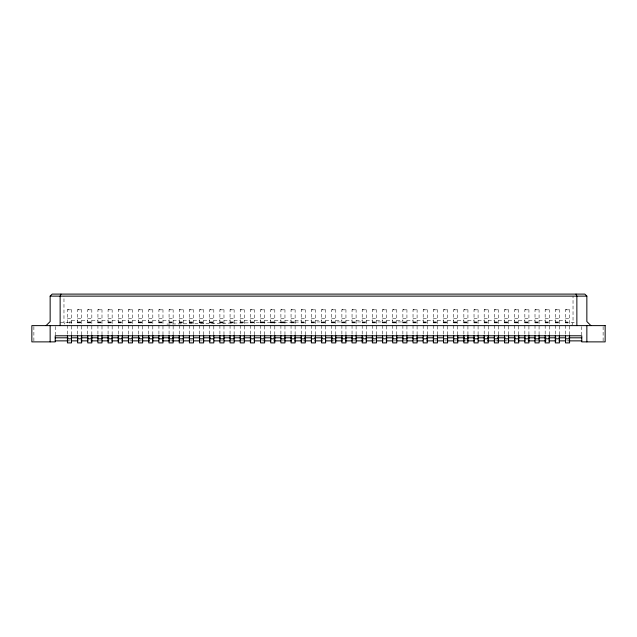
<?xml version="1.0" encoding="UTF-8"?>
<svg xmlns="http://www.w3.org/2000/svg" width="637" height="637" viewBox="0 0 637 637"><rect width="100%" height="100%" fill="white"/><g stroke="black" fill="none" stroke-linecap="round" stroke-linejoin="round"><path stroke-width="0.48" stroke-dasharray="3.19 2.39" d="M571.763 325.618L573.029 322.569L573.029 296.133M166.942 324.074L305.282 321.956M67.426 309.829L71.495 309.829M77.595 309.829L81.655 309.829M87.755 309.829L91.824 309.829M97.923 309.829L101.992 309.829M108.083 309.829L112.152 309.829M118.251 309.829L122.32 309.829M128.419 309.829L132.48 309.829M138.579 309.829L142.648 309.829M148.747 309.829L152.808 309.829M158.908 309.829L162.976 309.829M169.076 309.829L173.145 309.829M179.244 309.829L183.305 309.829M189.404 309.829L193.473 309.829M199.572 309.829L203.633 309.829M209.732 309.829L213.801 309.829M219.9 309.829L223.969 309.829M230.068 309.829L234.129 309.829M240.229 309.829L244.297 309.829M250.397 309.829L254.458 309.829M260.557 309.829L264.626 309.829M270.725 309.829L274.794 309.829M280.893 309.829L284.954 309.829M291.053 309.829L295.122 309.829M301.221 309.829L305.282 309.829M311.382 309.829L315.45 309.829M321.55 309.829L325.618 309.829M331.718 309.829L335.779 309.829M341.878 309.829L345.947 309.829M352.046 309.829L356.107 309.829M362.206 309.829L366.275 309.829M372.374 309.829L376.443 309.829M382.542 309.829L386.603 309.829M392.703 309.829L396.771 309.829M402.871 309.829L406.932 309.829M413.031 309.829L417.1 309.829M423.199 309.829L427.268 309.829M433.367 309.829L437.428 309.829M443.527 309.829L447.596 309.829M453.695 309.829L457.756 309.829M463.855 309.829L467.924 309.829M474.024 309.829L478.092 309.829M484.192 309.829L488.253 309.829M494.352 309.829L498.421 309.829M504.52 309.829L508.581 309.829M514.68 309.829L518.749 309.829M524.848 309.829L528.917 309.829M535.008 309.829L539.077 309.829M545.176 309.829L549.245 309.829M555.345 309.829L559.405 309.829M565.505 309.829L569.574 309.829M67.426 318.5L71.495 318.5M77.595 318.5L81.655 318.5M87.755 318.5L91.824 318.5M97.923 318.5L101.992 318.5M108.083 318.5L112.152 318.5M118.251 318.5L122.32 318.5M128.419 318.5L132.48 318.5M138.579 318.5L142.648 318.5M148.747 318.5L152.808 318.5M158.908 318.5L162.976 318.5M169.076 318.5L173.145 318.5M179.244 318.5L183.305 318.5M189.404 318.5L193.473 318.5M199.572 318.5L203.633 318.5M209.732 318.5L213.801 318.5M219.9 318.5L223.969 318.5M230.068 318.5L234.129 318.5M240.229 318.5L244.297 318.5M250.397 318.5L254.458 318.5M260.557 318.5L264.626 318.5M270.725 318.5L274.794 318.5M280.893 318.5L284.954 318.5M291.053 318.5L295.122 318.5M301.221 318.5L305.282 318.5M311.382 318.5L315.45 318.5M321.55 318.5L325.618 318.5M331.718 318.5L335.779 318.5M341.878 318.5L345.947 318.5M352.046 318.5L356.107 318.5M362.206 318.5L366.275 318.5M372.374 318.5L376.443 318.5M382.542 318.5L386.603 318.5M392.703 318.5L396.771 318.5M402.871 318.5L406.932 318.5M413.031 318.5L417.1 318.5M423.199 318.5L427.268 318.5M433.367 318.5L437.428 318.5M443.527 318.5L447.596 318.5M453.695 318.5L457.756 318.5M463.855 318.5L467.924 318.5M474.024 318.5L478.092 318.5M484.192 318.5L488.253 318.5M494.352 318.5L498.421 318.5M504.52 318.5L508.581 318.5M514.68 318.5L518.749 318.5M524.848 318.5L528.917 318.5M535.008 318.5L539.077 318.5M545.176 318.5L549.245 318.5M555.345 318.5L559.405 318.5M565.505 318.5L569.574 318.5M71.495 320.737L77.595 320.737M81.655 320.737L87.755 320.737M91.824 320.737L97.923 320.737M101.992 320.737L108.083 320.737M112.152 320.737L118.251 320.737M122.32 320.737L128.419 320.737M132.48 320.737L138.579 320.737M142.648 320.737L148.747 320.737M152.808 320.737L158.908 320.737M162.976 320.737L169.076 320.737M173.145 320.737L179.244 320.737M183.305 320.737L189.404 320.737M193.473 320.737L199.572 320.737M203.633 320.737L209.732 320.737M213.801 320.737L219.9 320.737M223.969 320.737L230.068 320.737M234.129 320.737L240.229 320.737M244.297 320.737L250.397 320.737M254.458 320.737L260.557 320.737M264.626 320.737L270.725 320.737M274.794 320.737L280.893 320.737M284.954 320.737L291.053 320.737M295.122 320.737L301.221 320.737M305.282 320.737L311.382 320.737M315.45 320.737L321.55 320.737M325.618 320.737L331.718 320.737M335.779 320.737L341.878 320.737M345.947 320.737L352.046 320.737M356.107 320.737L362.206 320.737M366.275 320.737L372.374 320.737M376.443 320.737L382.542 320.737M386.603 320.737L392.703 320.737M396.771 320.737L402.871 320.737M406.932 320.737L413.031 320.737M417.1 320.737L423.199 320.737M427.268 320.737L433.367 320.737M437.428 320.737L443.527 320.737M447.596 320.737L453.695 320.737M457.756 320.737L463.855 320.737M467.924 320.737L474.024 320.737M478.092 320.737L484.192 320.737M488.253 320.737L494.352 320.737M498.421 320.737L504.52 320.737M508.581 320.737L514.68 320.737M518.749 320.737L524.848 320.737M528.917 320.737L535.008 320.737M539.077 320.737L545.176 320.737M549.245 320.737L555.345 320.737M559.405 320.737L565.505 320.737M71.495 321.956L69.457 321.956L69.457 325.618M77.595 321.956L81.655 321.956M87.755 321.956L91.824 321.956M97.923 321.956L101.992 321.956M108.083 321.956L112.152 321.956M118.251 321.956L122.32 321.956M128.419 321.956L132.48 321.956M138.579 321.956L142.648 321.956M148.747 321.956L152.808 321.956M158.908 321.956L162.976 321.956M169.076 321.956L173.145 321.956M179.244 321.956L183.305 321.956M189.404 321.956L193.473 321.956M199.572 321.956L203.633 321.956M209.732 321.956L213.801 321.956M219.9 321.956L223.969 321.956M230.068 321.956L234.129 321.956M240.229 321.956L244.297 321.956M250.397 321.956L254.458 321.956M260.557 321.956L264.626 321.956M270.725 321.956L274.794 321.956M280.893 321.956L284.954 321.956M291.053 321.956L295.122 321.956M311.382 321.956L325.618 321.956M331.718 321.956L345.947 321.956M352.046 321.956L366.275 321.956M372.374 321.956L386.603 321.956M392.703 321.956L406.932 321.956M413.031 321.956L417.1 321.956M423.199 321.956L427.268 321.956M433.367 321.956L437.428 321.956M443.527 321.956L447.596 321.956M453.695 321.956L457.756 321.956M463.855 321.956L467.924 321.956M474.024 321.956L478.092 321.956M484.192 321.956L488.253 321.956M494.352 321.956L498.421 321.956M504.52 321.956L508.581 321.956M514.68 321.956L518.749 321.956M524.848 321.956L528.917 321.956M535.008 321.956L539.077 321.956M545.176 321.956L549.245 321.956M555.345 321.956L559.405 321.956M565.505 321.956L567.543 321.956L567.543 325.618M60.308 322.569L71.495 322.569M77.595 322.569L81.655 322.569M87.755 322.569L91.824 322.569M97.923 322.569L101.992 322.569M108.083 322.569L112.152 322.569M118.251 322.569L122.32 322.569M128.419 322.569L132.48 322.569M138.579 322.569L142.648 322.569M148.747 322.569L152.808 322.569M158.908 322.569L162.976 322.569M169.076 322.569L173.145 322.569M179.244 322.569L183.305 322.569M189.404 322.569L193.473 322.569M199.572 322.569L203.633 322.569M209.732 322.569L213.801 322.569M219.9 322.569L223.969 322.569M230.068 322.569L234.129 322.569M240.229 322.569L244.297 322.569M250.397 322.569L254.458 322.569M260.557 322.569L264.626 322.569M270.725 322.569L274.794 322.569M280.893 322.569L284.954 322.569M291.053 322.569L295.122 322.569M301.221 322.569L305.282 322.569M311.382 322.569L315.45 322.569M321.55 322.569L325.618 322.569M331.718 322.569L335.779 322.569M341.878 322.569L345.947 322.569M352.046 322.569L356.107 322.569M362.206 322.569L366.275 322.569M372.374 322.569L376.443 322.569M382.542 322.569L386.603 322.569M392.703 322.569L396.771 322.569M402.871 322.569L406.932 322.569M413.031 322.569L417.1 322.569M423.199 322.569L427.268 322.569M433.367 322.569L437.428 322.569M443.527 322.569L447.596 322.569M453.695 322.569L457.756 322.569M463.855 322.569L467.924 322.569M474.024 322.569L478.092 322.569M484.192 322.569L488.253 322.569M494.352 322.569L498.421 322.569M504.52 322.569L508.581 322.569M514.68 322.569L518.749 322.569M524.848 322.569L528.917 322.569M535.008 322.569L539.077 322.569M545.176 322.569L549.245 322.569M555.345 322.569L559.405 322.569M565.505 322.569L576.692 322.569M69.457 322.871L71.495 322.871M77.595 322.871L81.655 322.871M87.755 322.871L91.824 322.871M97.923 322.871L101.992 322.871M108.083 322.871L112.152 322.871M118.251 322.871L122.32 322.871M128.419 322.871L132.48 322.871M138.579 322.871L142.648 322.871M148.747 322.871L152.808 322.871M158.908 322.871L162.976 322.871M169.076 322.871L173.145 322.871M179.244 322.871L183.305 322.871M189.404 322.871L193.473 322.871M199.572 322.871L203.633 322.871M209.732 322.871L213.801 322.871M219.9 322.871L223.969 322.871M230.068 322.871L234.129 322.871M240.229 322.871L244.297 322.871M250.397 322.871L254.458 322.871M260.557 322.871L264.626 322.871M270.725 322.871L274.794 322.871M280.893 322.871L284.954 322.871M291.053 322.871L295.122 322.871M301.221 322.871L305.282 322.871M311.382 322.871L315.45 322.871M321.55 322.871L325.618 322.871M331.718 322.871L335.779 322.871M341.878 322.871L345.947 322.871M352.046 322.871L356.107 322.871M362.206 322.871L366.275 322.871M372.374 322.871L376.443 322.871M382.542 322.871L386.603 322.871M392.703 322.871L396.771 322.871M402.871 322.871L406.932 322.871M413.031 322.871L417.1 322.871M423.199 322.871L427.268 322.871M433.367 322.871L437.428 322.871M443.527 322.871L447.596 322.871M453.695 322.871L457.756 322.871M463.855 322.871L467.924 322.871M474.024 322.871L478.092 322.871M484.192 322.871L488.253 322.871M494.352 322.871L498.421 322.871M504.52 322.871L508.581 322.871M514.68 322.871L518.749 322.871M524.848 322.871L528.917 322.871M535.008 322.871L539.077 322.871M545.176 322.871L549.245 322.871M555.345 322.871L559.405 322.871M565.505 322.871L567.543 322.871M68.143 340.867L70.134 340.867M98.942 340.867L100.933 340.867M129.741 340.867L131.724 340.867M139.678 340.867L141.661 340.867M170.469 340.867L172.46 340.867M180.406 340.867L182.397 340.867M190.344 340.867L192.326 340.867M200.273 340.867L202.263 340.867M221.143 340.867L223.125 340.867M231.072 340.867L233.062 340.867M241.009 340.867L243 340.867M261.871 340.867L263.861 340.867M281.745 340.867L283.728 340.867M302.607 340.867L304.59 340.867M332.41 340.867L334.393 340.867M353.272 340.867L355.255 340.867M373.139 340.867L375.129 340.867M394 340.867L395.991 340.867M403.938 340.867L405.928 340.867M413.875 340.867L415.857 340.867M434.737 340.867L436.727 340.867M444.674 340.867L446.656 340.867M454.603 340.867L456.594 340.867M464.54 340.867L466.531 340.867M495.339 340.867L497.322 340.867M505.276 340.867L507.259 340.867M536.067 340.867L538.058 340.867M566.866 340.867L568.857 340.867M64.6 324.09L63.971 322.569L63.971 296.133M603.12 326.574L603.12 341.878M581.772 326.542L581.772 334.855M569.574 334.743L569.574 309.757L565.505 309.757L565.505 334.743M559.405 334.743L559.405 309.757L555.345 309.757L555.345 334.743M549.245 334.743L549.245 309.757L545.176 309.757L545.176 334.743M539.077 334.743L539.077 309.757L535.008 309.757L535.008 334.743M528.917 334.743L528.917 309.757L524.848 309.757L524.848 334.743M518.749 334.743L518.749 309.757L514.68 309.757L514.68 334.743M508.581 334.743L508.581 309.757L504.52 309.757L504.52 334.743M498.421 334.743L498.421 309.757L494.352 309.757L494.352 334.743M488.253 334.743L488.253 309.757L484.192 309.757L484.192 334.743M478.092 334.743L478.092 309.757L474.024 309.757L474.024 334.743M467.924 334.743L467.924 309.757L463.855 309.757L463.855 334.743M457.756 334.743L457.756 309.757L453.695 309.757L453.695 334.743M447.596 334.743L447.596 309.757L443.527 309.757L443.527 334.743M437.428 334.743L437.428 309.757L433.367 309.757L433.367 334.743M427.268 334.743L427.268 309.757L423.199 309.757L423.199 334.743M417.1 334.743L417.1 309.757L413.031 309.757L413.031 334.743M406.932 334.743L406.932 309.757L402.871 309.757L402.871 334.743M396.771 334.743L396.771 309.757L392.703 309.757L392.703 334.743M386.603 334.743L386.603 309.757L382.542 309.757L382.542 334.743M376.443 334.743L376.443 309.757L372.374 309.757L372.374 334.743M366.275 334.743L366.275 309.757L362.206 309.757L362.206 334.743M356.107 334.743L356.107 309.757L352.046 309.757L352.046 334.743M345.947 334.743L345.947 309.757L341.878 309.757L341.878 334.743M335.779 334.743L335.779 309.757L331.718 309.757L331.718 334.743M325.618 334.743L325.618 309.757L321.55 309.757L321.55 334.743M315.45 334.743L315.45 309.757L311.382 309.757L311.382 334.743M305.282 334.743L305.282 309.757L301.221 309.757L301.221 334.743M295.122 334.743L295.122 309.757L291.053 309.757L291.053 334.743M284.954 334.743L284.954 309.757L280.893 309.757L280.893 334.743M274.794 334.743L274.794 309.757L270.725 309.757L270.725 334.743M264.626 334.743L264.626 309.757L260.557 309.757L260.557 334.743M254.458 334.743L254.458 309.757L250.397 309.757L250.397 334.743M244.297 334.743L244.297 309.757L240.229 309.757L240.229 334.743M234.129 334.743L234.129 309.757L230.068 309.757L230.068 334.743M223.969 334.743L223.969 309.757L219.9 309.757L219.9 334.743M213.801 334.743L213.801 309.757L209.732 309.757L209.732 334.743M203.633 334.743L203.633 309.757L199.572 309.757L199.572 334.743M193.473 334.743L193.473 309.757L189.404 309.757L189.404 334.743M183.305 334.743L183.305 309.757L179.244 309.757L179.244 334.743M173.145 334.743L173.145 309.757L169.076 309.757L169.076 334.743M162.976 334.743L162.976 309.757L158.908 309.757L158.908 334.743M152.808 334.743L152.808 309.757L148.747 309.757L148.747 334.743M142.648 334.743L142.648 309.757L138.579 309.757L138.579 334.743M132.48 334.743L132.48 309.757L128.419 309.757L128.419 334.743M122.32 334.743L122.32 309.757L118.251 309.757L118.251 334.743M112.152 334.743L112.152 309.757L108.083 309.757L108.083 334.743M101.992 334.743L101.992 309.757L97.923 309.757L97.923 334.743M91.824 334.743L91.824 309.757L87.755 309.757L87.755 334.743M81.655 334.743L81.655 309.757L77.595 309.757L77.595 334.743M71.495 334.743L71.495 309.757L67.426 309.757L67.426 334.743M55.228 326.542L55.228 335.779M33.88 326.574L33.88 341.878"/><path stroke-width="0.96" d="M60.977 294.103L60.141 296.133L60.141 325.618M46.079 325.618L50.148 321.55L50.148 296.133L52.178 294.103L584.822 294.103L586.852 296.133L586.852 321.55L590.921 325.618M50.148 296.133L586.852 296.133M55.228 337.817L68.143 337.817M71.121 337.817L78.08 337.817M81.058 337.817L88.017 337.817M90.995 337.817L97.947 337.817M101.92 337.817L108.879 337.817M111.857 337.817L118.808 337.817M121.794 337.817L128.746 337.817M131.724 337.817L139.678 337.817M142.656 337.817L149.607 337.817M152.593 337.817L158.549 337.817M162.523 337.817L169.482 337.817M172.46 337.817L179.411 337.817M183.384 337.817L189.348 337.817M193.322 337.817L199.285 337.817M203.259 337.817L210.21 337.817M214.183 337.817L220.147 337.817M224.12 337.817L230.084 337.817M234.058 337.817L240.014 337.817M243.987 337.817L250.946 337.817M253.924 337.817L260.875 337.817M263.861 337.817L270.813 337.817M273.791 337.817L280.75 337.817M284.723 337.817L291.674 337.817M294.66 337.817L301.612 337.817M304.59 337.817L311.549 337.817M314.527 337.817L322.473 337.817M325.451 337.817L332.41 337.817M335.388 337.817L342.34 337.817M345.326 337.817L352.277 337.817M356.25 337.817L363.209 337.817M366.187 337.817L373.139 337.817M376.125 337.817L383.076 337.817M386.054 337.817L393.013 337.817M396.986 337.817L402.942 337.817M406.916 337.817L412.88 337.817M416.853 337.817L422.817 337.817M426.79 337.817L433.741 337.817M437.715 337.817L443.678 337.817M447.652 337.817L453.616 337.817M457.589 337.817L464.54 337.817M467.518 337.817L474.477 337.817M478.451 337.817L484.407 337.817M487.393 337.817L494.344 337.817M497.322 337.817L505.276 337.817M508.254 337.817L515.206 337.817M518.192 337.817L525.143 337.817M528.121 337.817L535.08 337.817M539.053 337.817L546.005 337.817M548.983 337.817L555.942 337.817M558.92 337.817L565.879 337.817M568.857 337.817L581.772 337.817M67.426 338.82L71.495 338.82M77.595 338.82L81.655 338.82M87.755 338.82L91.824 338.82M97.923 338.82L101.992 338.82M108.083 338.82L112.152 338.82M118.251 338.82L122.32 338.82M128.419 338.82L132.48 338.82M138.579 338.82L142.648 338.82M148.747 338.82L152.808 338.82M158.908 338.82L162.976 338.82M169.076 338.82L173.145 338.82M179.244 338.82L183.305 338.82M189.404 338.82L193.473 338.82M199.572 338.82L203.633 338.82M209.732 338.82L213.801 338.82M219.9 338.82L223.969 338.82M230.068 338.82L234.129 338.82M240.229 338.82L244.297 338.82M250.397 338.82L254.458 338.82M260.557 338.82L264.626 338.82M270.725 338.82L274.794 338.82M280.893 338.82L284.954 338.82M291.053 338.82L295.122 338.82M301.221 338.82L305.282 338.82M311.382 338.82L315.45 338.82M321.55 338.82L325.618 338.82M331.718 338.82L335.779 338.82M341.878 338.82L345.947 338.82M352.046 338.82L356.107 338.82M362.206 338.82L366.275 338.82M372.374 338.82L376.443 338.82M382.542 338.82L386.603 338.82M392.703 338.82L396.771 338.82M402.871 338.82L406.932 338.82M413.031 338.82L417.1 338.82M423.199 338.82L427.268 338.82M433.367 338.82L437.428 338.82M443.527 338.82L447.596 338.82M453.695 338.82L457.756 338.82M463.855 338.82L467.924 338.82M474.024 338.82L478.092 338.82M484.192 338.82L488.253 338.82M494.352 338.82L498.421 338.82M504.52 338.82L508.581 338.82M514.68 338.82L518.749 338.82M524.848 338.82L528.917 338.82M535.008 338.82L539.077 338.82M545.176 338.82L549.245 338.82M555.345 338.82L559.405 338.82M565.505 338.82L569.574 338.82M55.228 340.867L68.143 340.867M71.121 340.867L78.08 340.867M81.058 340.867L88.017 340.867M90.995 340.867L97.947 340.867M101.92 340.867L108.879 340.867M111.857 340.867L118.808 340.867M121.794 340.867L128.746 340.867M131.724 340.867L139.678 340.867M142.656 340.867L149.607 340.867M152.593 340.867L158.549 340.867M162.523 340.867L169.482 340.867M172.46 340.867L179.411 340.867M183.384 340.867L189.348 340.867M193.322 340.867L199.285 340.867M203.259 340.867L210.21 340.867M214.183 340.867L220.147 340.867M224.12 340.867L230.084 340.867M234.058 340.867L240.014 340.867M243.987 340.867L250.946 340.867M253.924 340.867L260.875 340.867M263.861 340.867L270.813 340.867M273.791 340.867L280.75 340.867M284.723 340.867L291.674 340.867M294.66 340.867L301.612 340.867M304.59 340.867L311.549 340.867M314.527 340.867L322.473 340.867M325.451 340.867L332.41 340.867M335.388 340.867L342.34 340.867M345.326 340.867L352.277 340.867M356.25 340.867L363.209 340.867M366.187 340.867L373.139 340.867M376.125 340.867L383.076 340.867M386.054 340.867L393.013 340.867M396.986 340.867L402.942 340.867M406.916 340.867L412.88 340.867M416.853 340.867L422.817 340.867M426.79 340.867L433.741 340.867M437.715 340.867L443.678 340.867M447.652 340.867L453.616 340.867M457.589 340.867L464.54 340.867M467.518 340.867L474.477 340.867M478.451 340.867L484.407 340.867M487.393 340.867L494.344 340.867M497.322 340.867L505.276 340.867M508.254 340.867L515.206 340.867M518.192 340.867L525.143 340.867M528.121 340.867L535.08 340.867M539.053 340.867L546.005 340.867M548.983 340.867L555.942 340.867M558.92 340.867L565.879 340.867M568.857 340.867L581.772 340.867M576.023 294.103L576.859 296.133L576.859 325.618M586.852 325.618L586.852 341.878M569.574 335.349L569.574 342.897L565.505 342.897L565.505 335.349M559.405 335.349L559.405 342.897L555.345 342.897L555.345 335.349M549.245 335.349L549.245 342.897L545.176 342.897L545.176 335.349M539.077 335.349L539.077 342.897L535.008 342.897L535.008 335.349M528.917 335.349L528.917 342.897L524.848 342.897L524.848 335.349M518.749 335.349L518.749 342.897L514.68 342.897L514.68 335.349M508.581 335.349L508.581 342.897L504.52 342.897L504.52 335.349M498.421 335.349L498.421 342.897L494.352 342.897L494.352 335.349M488.253 335.349L488.253 342.897L484.192 342.897L484.192 335.349M478.092 335.349L478.092 342.897L474.024 342.897L474.024 335.349M467.924 335.349L467.924 342.897L463.855 342.897L463.855 335.349M457.756 335.349L457.756 342.897L453.695 342.897L453.695 335.349M447.596 335.349L447.596 342.897L443.527 342.897L443.527 335.349M437.428 335.349L437.428 342.897L433.367 342.897L433.367 335.349M427.268 335.349L427.268 342.897L423.199 342.897L423.199 335.349M417.1 335.349L417.1 342.897L413.031 342.897L413.031 335.349M406.932 335.349L406.932 342.897L402.871 342.897L402.871 335.349M396.771 335.349L396.771 342.897L392.703 342.897L392.703 335.349M386.603 335.349L386.603 342.897L382.542 342.897L382.542 335.349M376.443 335.349L376.443 342.897L372.374 342.897L372.374 335.349M366.275 335.349L366.275 342.897L362.206 342.897L362.206 335.349M356.107 335.349L356.107 342.897L352.046 342.897L352.046 335.349M345.947 335.349L345.947 342.897L341.878 342.897L341.878 335.349M335.779 335.349L335.779 342.897L331.718 342.897L331.718 335.349M325.618 335.349L325.618 342.897L321.55 342.897L321.55 335.349M315.45 335.349L315.45 342.897L311.382 342.897L311.382 335.349M305.282 335.349L305.282 342.897L301.221 342.897L301.221 335.349M295.122 335.349L295.122 342.897L291.053 342.897L291.053 335.349M284.954 335.349L284.954 342.897L280.893 342.897L280.893 335.349M274.794 335.349L274.794 342.897L270.725 342.897L270.725 335.349M264.626 335.349L264.626 342.897L260.557 342.897L260.557 335.349M254.458 335.349L254.458 342.897L250.397 342.897L250.397 335.349M244.297 335.349L244.297 342.897L240.229 342.897L240.229 335.349M234.129 335.349L234.129 342.897L230.068 342.897L230.068 335.349M223.969 335.349L223.969 342.897L219.9 342.897L219.9 335.349M213.801 335.349L213.801 342.897L209.732 342.897L209.732 335.349M203.633 335.349L203.633 342.897L199.572 342.897L199.572 335.349M193.473 335.349L193.473 342.897L189.404 342.897L189.404 335.349M183.305 335.349L183.305 342.897L179.244 342.897L179.244 335.349M173.145 335.349L173.145 342.897L169.076 342.897L169.076 335.349M162.976 335.349L162.976 342.897L158.908 342.897L158.908 335.349M152.808 335.349L152.808 342.897L148.747 342.897L148.747 335.349M142.648 335.349L142.648 342.897L138.579 342.897L138.579 335.349M132.48 335.349L132.48 342.897L128.419 342.897L128.419 335.349M122.32 335.349L122.32 342.897L118.251 342.897L118.251 335.349M112.152 335.349L112.152 342.897L108.083 342.897L108.083 335.349M101.992 335.349L101.992 342.897L97.923 342.897L97.923 335.349M91.824 335.349L91.824 342.897L87.755 342.897L87.755 335.349M81.655 335.349L81.655 342.897L77.595 342.897L77.595 335.349M71.495 335.349L71.495 342.897L67.426 342.897L67.426 335.349M50.148 325.618L50.148 341.878M605.15 325.618L31.85 325.618L31.85 341.878L55.228 341.878L55.228 335.779L581.772 335.779L581.772 341.878L605.15 341.878L605.15 325.618"/></g></svg>
